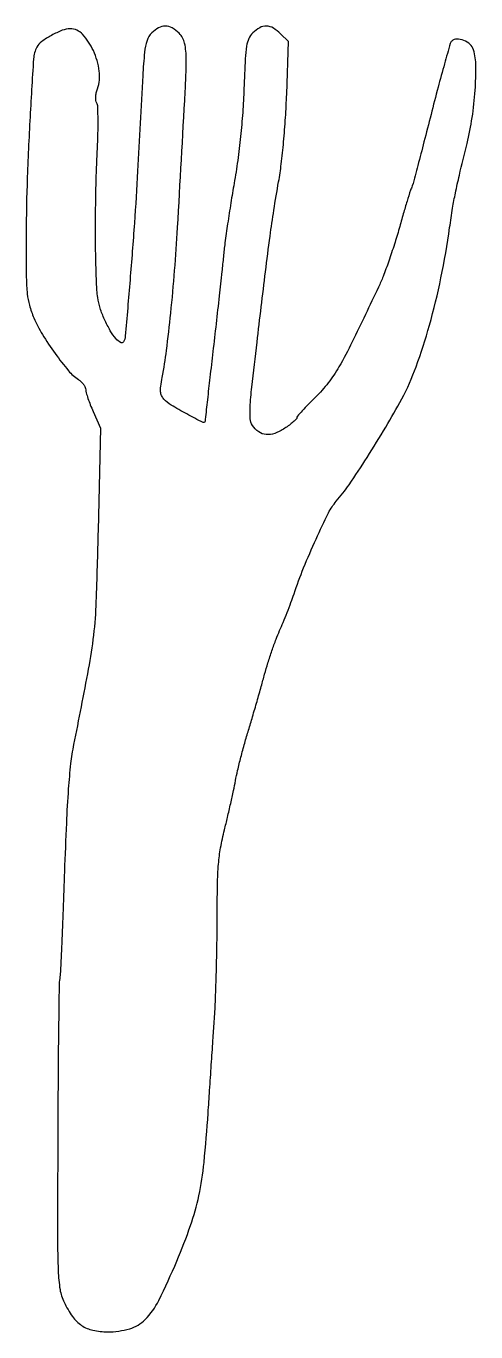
# Model space of a CAD drawing. Extents: x 1 to 148, y 0 to 427.
import ezdxf

# ---------------------------------------------------------------- set-up
doc = ezdxf.new("R2010")
doc.units = 0

msp = doc.modelspace()

# ---------------------------------------------------------------- linework, layer by layer
msp.add_lwpolyline([(41.585464, 424.676373, 0.11748), (40.035203, 422.156385, 0.053832), (39.225557, 418.35895, 0.011956), (38.62297, 410.707506, 0.000377), (36.938432, 379.5, -0.004173), (35.891542, 362.503725, -0.003195), (34.473212, 343.939652, -0.000662), (32.924766, 325.541874, -0.117609), (32.316654, 323.70334, -0.407362), (31.343271, 323.461472, -0.084447), (29.851447, 324.714497, -0.046162), (28.027438, 327.316347, -0.021187), (26.124654, 331, -0.031814), (24.695336, 334.67613, -0.043523), (23.919858, 338.140303, -0.02437), (23.51221, 342.952812, -0.003793), (23.24303, 352.5, -0.005524), (23.17356, 359.771403, -0.003269), (23.243244, 368.447445, -0.00327), (23.426064, 377.106394, -0.005613), (23.706685, 384.321091, 0.005331), (23.957415, 390.675349, 0.008604), (24.020041, 396.089086, 0.005457), (23.946898, 400.506838, 0.121277), (23.60846, 401.735217, -0.091523), (23.315251, 402.597754, -0.048124), (23.259634, 403.732517, -0.042149), (23.432028, 405.036455, -0.032593), (23.829468, 406.414126, 0.121559), (24.433111, 412.192256, 0.072561), (22.494743, 418.865076, 0.078088), (18.969812, 424.205174, 0.210923), (14.904398, 426, 0.094331), (12.323378, 425.508689, 0.031309), (8.820982, 423.864924, 0.030586), (5.588908, 421.827031, 0.114417), (4.017392, 420.032498, 0.107303), (2.92784, 416.209078, 0.002146), (1.720591, 395.953715, 0.005696), (0.803168, 375.044315, 0.008171), (0.504302, 356.5, 0.002693), (0.570663, 344.678079, 0.022645), (0.870657, 339.353554, 0.044789), (1.594967, 335.609252, 0.030099), (3.05218, 331.5, 0.036786), (5.814506, 326.122096, 0.019311), (9.978903, 319.857296, 0.018038), (14.368462, 314.217155, 0.073465), (17.607631, 311.33752, -0.046766), (18.522861, 310.607192, -0.045301), (19.297242, 309.712227, -0.048872), (19.828802, 308.794683, -0.107263), (20, 308.005833, 0.069627), (20.139527, 307.008734, 0.011996), (20.70864, 305.182219, 0.012855), (21.488823, 303.056455, 0.011176), (22.412392, 300.870843), (24.824785, 295.5), (24.020357, 262, -0.00261), (23.339664, 238.717863, -0.019833), (22.527122, 227.773826, -0.018657), (20.841213, 216.69983, -0.002151), (16.021926, 192, 0.021641), (15.058394, 185.781339, 0.009652), (14.303966, 177.526639, 0.00693), (13.655753, 166.358884, 0.002515), (13.035522, 150.5, -0.001057), (12.583908, 138.021199, -0.001538), (12.128522, 127.01875, -0.000757), (11.698652, 117.671438, -0.026678), (11.478996, 115.5, 0.035075), (11.287244, 113.22361, 0.000459), (11.10177, 98.955179, 0.001322), (10.945793, 82.428362, 0.000867), (10.849446, 63.389971, 0.000617), (10.781448, 30.901657, 0.009849), (10.988801, 19.896341, 0.030291), (11.584545, 13.9045, 0.072923), (12.920944, 9.663309, 0.042422), (15.668919, 5.033258, 0.088485), (18.658654, 2.111728, 0.094987), (22.326322, 0.526599, 0.054689), (27.126385, 0, 0.069893), (34.366676, 1.017065, 0.129975), (39.424404, 4.032482, 0.078841), (43.863475, 10.285849, 0.014668), (49.762382, 23.126764, 0.016563), (54.267689, 34.805677, 0.031606), (56.967868, 44.492019, 0.026971), (58.66929, 55.399564, 0.009005), (60.005445, 71.5, -0.000287), (60.493619, 78.9581, -0.000203), (61.049516, 87.325, -0.000205), (61.586894, 95.314433, -0.000436), (62.010904, 101.5, 0.007258), (62.361111, 107.884522, 0.002938), (62.661018, 116.597529, 0.002906), (62.874159, 125.977464, 0.003689), (62.956706, 134.640524, -0.003559), (63.06394, 146.210054, -0.016128), (63.391922, 152.94788, -0.024237), (64.081833, 158.251548, -0.017002), (65.348227, 164.140524, 0.003647), (66.339385, 168.216766, 0.002713), (67.376225, 172.730182, 0.002742), (68.307725, 176.997906, 0.006211), (68.954541, 180.238821, -0.011879), (69.644851, 183.504375, -0.004986), (70.72158, 187.865459, -0.00493), (71.966075, 192.508356, -0.00639), (73.203321, 196.738821, 0.002436), (74.51475, 201.094774, 0.001593), (75.986404, 206.129529, 0.001602), (77.389229, 211.04525, 0.003071), (78.47795, 215, -0.009794), (79.543402, 218.676328, -0.007258), (80.859068, 222.697716, -0.007341), (82.212575, 226.459415, -0.016374), (83.376655, 229.26882, 0.00834), (84.528667, 231.927507, 0.004767), (85.835189, 235.173458, 0.004759), (87.087637, 238.464735, 0.007876), (88.074327, 241.26882, -0.015698), (91.208726, 249.750375, -0.010641), (95.283488, 259.211792, -0.008642), (99.361056, 267.756845, -0.062985), (101.876307, 271.527161, 0.028247), (106.077331, 276.96656, 0.00799), (111.990931, 285.891374, 0.008281), (118.112802, 295.817448, 0.011194), (123.293755, 305, 0.035535), (128.004032, 315.540117, 0.019116), (132.362375, 329.099471, 0.017597), (136.107902, 344.567131, 0.015292), (138.959292, 361, -0.004995), (139.933693, 367.39464, -0.010582), (140.842493, 372.322608, -0.00756), (142.133414, 378.13226, -0.001495), (144.634988, 388.5, 0.022272), (146.317839, 397.010814, 0.020351), (147.299192, 405.897695, 0.02063), (147.52249, 413.86141, 0.065259), (146.760721, 419.131373, 0.140603), (145.655309, 420.92122, 0.089462), (143.566283, 422.230098, 0.095859), (141.2853, 422.669087, 0.194615), (139.620622, 421.993696, 0.131284), (139.154996, 421.216686, 0.001168), (137.272867, 414.583048, 0.003926), (135.179729, 406.908781, 0.002513), (132.863136, 397.963018, -0.001219), (130.570614, 389.014881, -0.001912), (128.551456, 381.33408, -0.000486), (126.755232, 374.632168, -0.072813), (126.439442, 373.902015, 0.063471), (126.127012, 373.214989, 0.001368), (125.043151, 369.677292, 0.003121), (123.810615, 365.52147, 0.002098), (122.452252, 360.75962, -0.008867), (120.890455, 355.552877, -0.007267), (119.042657, 350.045013, -0.007351), (117.195429, 345.03002, -0.019181), (115.678013, 341.5, -0.002177), (107.087151, 323.655972, -0.016924), (102.763801, 315.489437, -0.034875), (99.2749, 310.283786, -0.033835), (95.063582, 305.557276, 0.006227), (92.73988, 303.222451, 0.009408), (90.781177, 301.127257, 0.004756), (89.186483, 299.321518, 0.180395), (89, 298.821464, -0.203005), (88.816251, 298.387544, -0.014651), (87.832878, 297.488981, -0.018676), (86.548996, 296.464032, -0.012942), (85.026818, 295.39905, -0.056207), (81.784486, 293.742625, -0.112654), (78.949831, 293.35572, -0.132559), (76.532972, 294.244216, -0.093997), (74.516931, 296.333816, -0.126749), (73.773428, 298.519529, -0.032384), (73.732018, 302.288476, -0.014564), (74.277554, 308.85531, -0.001677), (75.982423, 323.567939, -0.00051), (78.753375, 346.599098, -0.003292), (80.24063, 358.215181, -0.005871), (81.488471, 366.720862, -0.004482), (83.046676, 376, 0.013805), (83.907642, 381.785559, 0.007084), (84.683085, 389.076891, 0.006804), (85.301186, 396.967174, 0.0074), (85.684039, 404.653398), (86.284114, 421.806795), (83.687511, 424.403398, 0.0636), (81.331556, 426.225718, 0.125268), (79.072673, 426.880414, 0.131597), (76.851825, 426.363168, 0.073855), (74.610895, 424.701805, 0.090478), (73.300342, 422.806311, 0.066978), (72.56839, 420.359864, 0.027127), (72.139278, 416.196899, 0.002876), (71.722689, 406.451805, -0.00858), (71.300816, 398.665702, -0.008094), (70.606211, 390.745612, -0.008177), (69.664914, 382.940471, -0.009302), (68.502486, 375.5, 0.003885), (67.431041, 369.097505, 0.003216), (66.386772, 362.2625, 0.003247), (65.510237, 355.982747, 0.008715), (64.993514, 351.5, -0.002578), (64.493115, 346.63468, -0.000642), (63.62331, 338.68125, -0.000656), (62.604385, 329.582813, -0.000659), (61.563022, 320.5, 0.00037), (60.584481, 312.008504, 0.000584), (59.759215, 304.724962, 0.000126), (59.042971, 298.322318, 0.026045), (59.005655, 297.691359, -0.556897), (58.361836, 297.298791, -0.006426), (53.006502, 300.097332, -0.012045), (47.89451, 303.013962, -0.073296), (45.550378, 304.944333, -0.077614), (44.800144, 306.087822, -0.087743), (44.474782, 307.358392, -0.053416), (44.529681, 309.124169, -0.012403), (45.01114, 312.058739, 0.015462), (46.396212, 320.836715, 0.005955), (47.795637, 333.095088, 0.005688), (49.051704, 346.954154, 0.005493), (50.008635, 361, 0.000354), (52.512103, 405.39555, 0.011794), (52.853549, 416.050439, 0.054818), (52.323658, 421.274954, 0.144696), (50.545455, 424.545455, 0.067742), (48.263357, 426.280752, 0.125715), (46.032223, 426.885589, 0.128456), (43.817749, 426.341553, 0.072372)], format="xyb", close=True)

doc.saveas('drawing.dxf')
